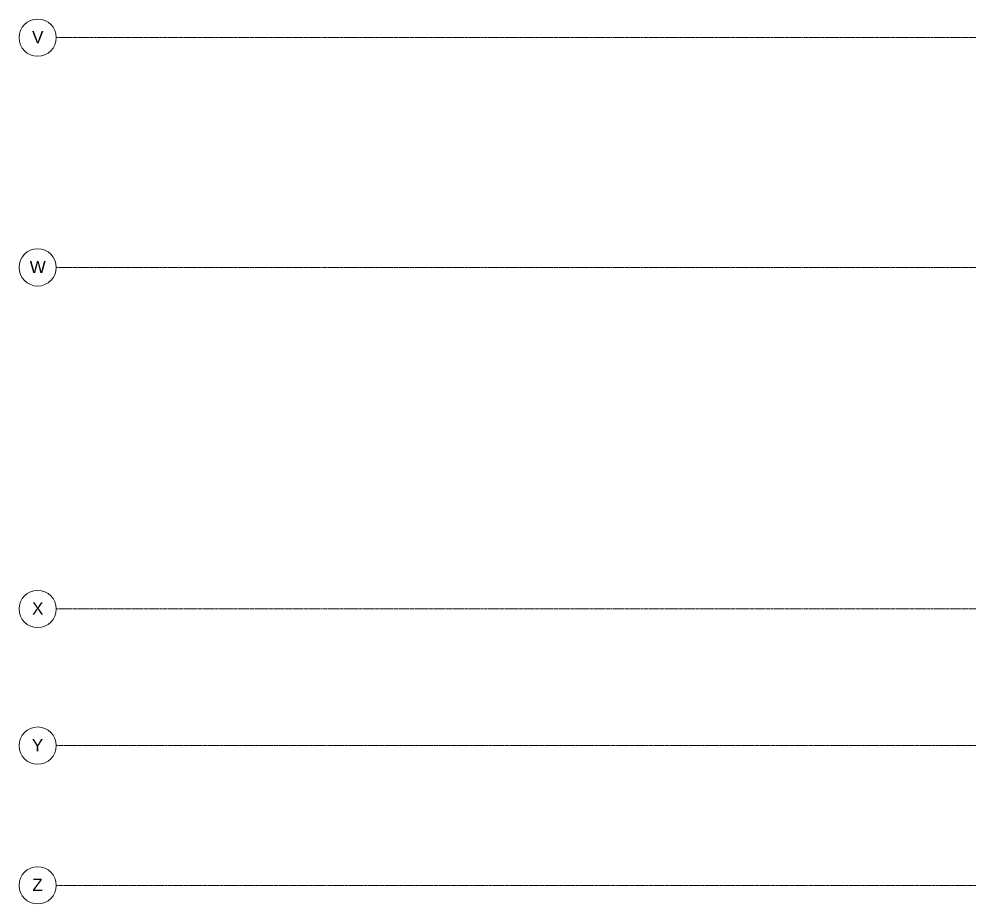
# Model space of a CAD drawing. Header units: inches. Extents: x -3679 to 241, y -496 to 1784.
# Drawn here: x -3678.4 to -3372.2, y -6 to 279 of the extents above; entities that cross this region are included whole.
import ezdxf

# ---------------------------------------------------------------- set-up
doc = ezdxf.new("R2010")
doc.units = ezdxf.units.IN
doc.header["$MEASUREMENT"] = 0
doc.linetypes.add('Grid Line', pattern=[0.875, 0.5, -0.125, 0.125, -0.125])
doc.layers.add('S-GRID', color=8, linetype='Continuous', lineweight=9)
doc.layers.add('S-GRID-IDEN', color=8, linetype='Continuous', lineweight=13)
doc.styles.add('Arial', font='arial.ttf', dxfattribs={"height": 3.934132})

# ---------------------------------------------------------------- blocks, each defined once
blk = doc.blocks.new('Grid - 3_16_-139788-SECOND LEVEL')
at = {"layer": 'S-GRID-IDEN'}
blk.add_circle((0, 0), 0.1875, dxfattribs=at)

msp = doc.modelspace()

# ---------------------------------------------------------------- linework, layer by layer
at = {"layer": 'S-GRID', "linetype": 'Grid Line'}
for p, q in [((228, 273), (-3666.39, 273)), ((228, 199), (-3666.39, 199)), ((228, 89), (-3666.39, 89)), ((-3666.39, 45), (228, 45)), ((-3666.39, 0), (228, 0))]:
    msp.add_line(p, q, dxfattribs=at)

# ---------------------------------------------------------------- block references
at = {"layer": 'S-GRID-IDEN', "xscale": 31.99999999999999, "yscale": 31.99999999999999, "zscale": 31.99999999999999}
for p, rotation in [((-3672.39, 273), 90), ((-3672.39, 199), 90), ((-3672.39, 89), 90), ((-3672.39, 45), 269.9999999999996), ((-3672.39, 0), 269.9999999999996)]:
    msp.add_blockref('Grid - 3_16_-139788-SECOND LEVEL', p, dxfattribs=dict(at, rotation=rotation))

# ---------------------------------------------------------------- next in the draw order: texts
at = {"layer": 'S-GRID-IDEN', "lineweight": 9, "char_height": 3.93, "attachment_point": 2, "line_spacing_factor": 0.938532, "style": 'Arial', "bg_fill": 3, "box_fill_scale": 1.25, "bg_fill_color": 0, "bg_fill_transparency": 0}
for s, insert, width in [('V', (-3672.36, 275.12), 4.368), ('W', (-3672.36, 201.12), 6.144), ('X', (-3672.36, 91.12), 4.368), ('Y', (-3672.43, 47.12), 4.272), ('Z', (-3672.43, 2.12), 3.984)]:
    msp.add_mtext(s, dxfattribs=dict(at, insert=insert, width=width))

doc.saveas('drawing.dxf')
